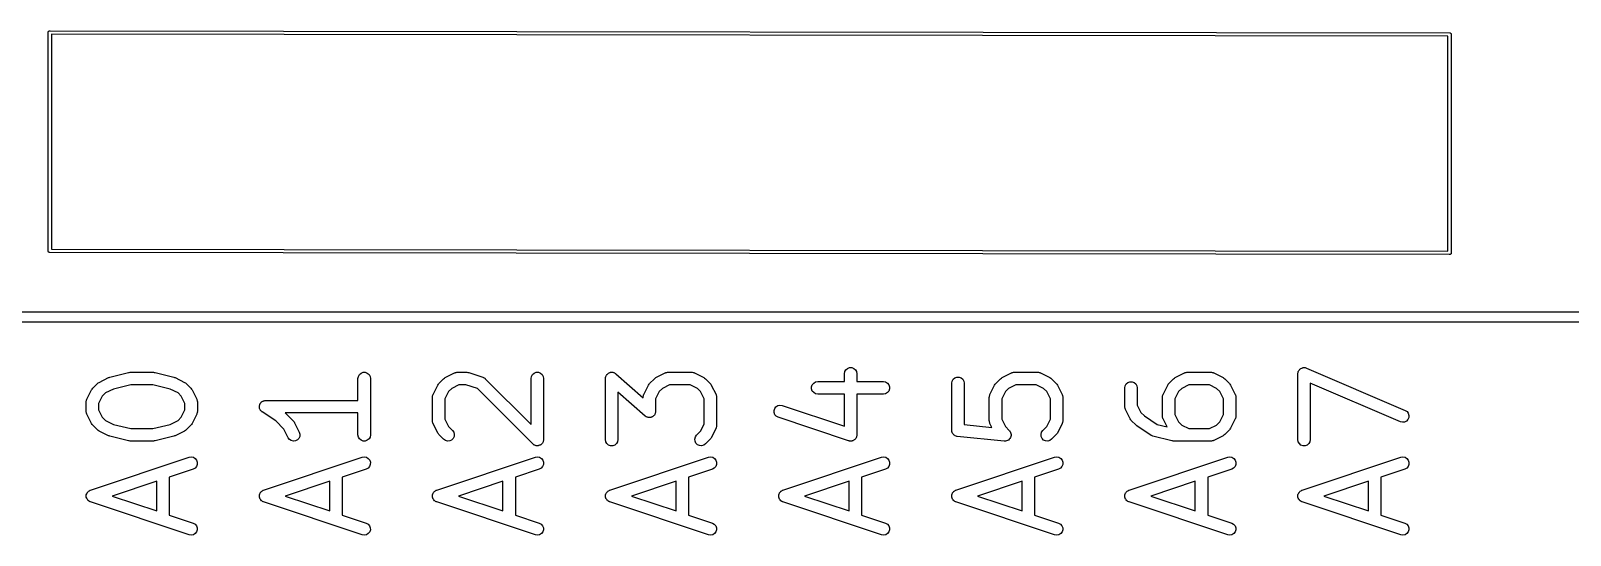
# Model space of a CAD drawing. Extents: x 98 to 199, y -139 to -72.
# Drawn here: x 146.87 to 169.46, y -134.86 to -127.47 of the extents above; entities that cross this region are included whole.
import ezdxf

# ---------------------------------------------------------------- set-up
doc = ezdxf.new("R2010")
doc.units = 0
doc.header["$MEASUREMENT"] = 0
doc.layers.add('BLACK', color=7, linetype='CONTINUOUS')

msp = doc.modelspace()

# ---------------------------------------------------------------- linework, layer by layer
at = {"layer": 'BLACK', "linetype": 'CONTINUOUS'}
for p, q in [((147.122, -127.484), (147.123, -127.482)), ((147.122, -127.486), (147.122, -127.484)), ((147.122, -127.489), (147.122, -127.486)), ((147.122, -127.491), (147.122, -127.489)), ((147.122, -127.489), (147.122, -127.489)), ((147.122, -127.495), (147.122, -127.491)), ((147.122, -130.692), (147.122, -127.495)), ((147.122, -127.495), (147.122, -127.495)), ((147.123, -127.482), (147.124, -127.48)), ((147.124, -127.48), (147.125, -127.478)), ((147.125, -127.478), (147.126, -127.476)), ((147.126, -127.476), (147.127, -127.474)), ((147.127, -127.474), (147.129, -127.473)), ((147.129, -127.473), (147.13, -127.471)), ((147.13, -127.471), (147.132, -127.47)), ((147.132, -127.47), (147.134, -127.469)), ((147.134, -127.469), (147.136, -127.468)), ((147.136, -127.468), (147.138, -127.467)), ((147.138, -127.467), (147.14, -127.467)), ((147.14, -127.467), (147.142, -127.466)), ((147.142, -127.466), (147.145, -127.466)), ((147.145, -127.466), (147.145, -127.466)), ((147.145, -127.466), (147.147, -127.466)), ((147.147, -127.466), (147.151, -127.466)), ((147.151, -127.466), (147.151, -127.466)), ((147.151, -127.466), (167.688, -127.496)), ((167.662, -127.546), (147.172, -127.516)), ((147.172, -127.516), (147.172, -130.666)), ((167.662, -130.696), (167.662, -127.546)), ((167.688, -127.496), (167.691, -127.496)), ((167.691, -127.496), (167.693, -127.497)), ((167.693, -127.497), (167.695, -127.497)), ((167.695, -127.497), (167.697, -127.498)), ((167.697, -127.498), (167.699, -127.499)), ((167.699, -127.499), (167.701, -127.5)), ((167.701, -127.5), (167.703, -127.501)), ((167.703, -127.501), (167.704, -127.503)), ((167.704, -127.503), (167.706, -127.504)), ((167.706, -127.504), (167.707, -127.506)), ((167.707, -127.506), (167.709, -127.508)), ((167.709, -127.508), (167.709, -127.51)), ((167.709, -127.51), (167.711, -127.512)), ((167.711, -127.512), (167.711, -127.514)), ((167.711, -127.514), (167.712, -127.516)), ((167.712, -127.516), (167.712, -127.52)), ((167.712, -127.52), (167.712, -130.716)), ((147.122, -130.695), (147.122, -130.692)), ((147.122, -130.697), (147.122, -130.695)), ((147.123, -130.699), (147.122, -130.697)), ((147.124, -130.701), (147.123, -130.699)), ((147.125, -130.703), (147.124, -130.701)), ((147.126, -130.705), (147.125, -130.703)), ((147.127, -130.707), (147.126, -130.705)), ((147.129, -130.709), (147.127, -130.707)), ((147.13, -130.71), (147.129, -130.709)), ((147.132, -130.711), (147.13, -130.71)), ((147.134, -130.713), (147.132, -130.711)), ((147.136, -130.714), (147.134, -130.713)), ((147.138, -130.715), (147.136, -130.714)), ((147.14, -130.715), (147.138, -130.715)), ((147.142, -130.716), (147.14, -130.715)), ((147.147, -130.716), (147.142, -130.716)), ((167.682, -130.746), (147.147, -130.716)), ((147.172, -130.666), (167.662, -130.696)), ((167.686, -130.746), (167.682, -130.746)), ((167.682, -130.746), (167.682, -130.746)), ((167.689, -130.746), (167.686, -130.746)), ((167.691, -130.746), (167.689, -130.746)), ((167.689, -130.746), (167.689, -130.746)), ((167.693, -130.745), (167.691, -130.746)), ((167.695, -130.745), (167.693, -130.745)), ((167.697, -130.744), (167.695, -130.745)), ((167.699, -130.743), (167.697, -130.744)), ((167.701, -130.741), (167.699, -130.743)), ((167.703, -130.74), (167.701, -130.741)), ((167.704, -130.739), (167.703, -130.74)), ((167.706, -130.737), (167.704, -130.739)), ((167.707, -130.735), (167.706, -130.737)), ((167.709, -130.734), (167.707, -130.735)), ((167.711, -130.729), (167.709, -130.731)), ((167.709, -130.731), (167.709, -130.734)), ((167.712, -130.725), (167.711, -130.727)), ((167.711, -130.727), (167.711, -130.729)), ((167.712, -130.716), (167.712, -130.716)), ((167.712, -130.716), (167.712, -130.72)), ((167.712, -130.72), (167.712, -130.723)), ((167.712, -130.723), (167.712, -130.723)), ((167.712, -130.723), (167.712, -130.725)), ((98.7333, -131.586), (195.783, -131.586)), ((195.793, -131.736), (98.7201, -131.736)), ((147.869, -132.62), (148.007, -132.551)), ((148.007, -132.551), (148.016, -132.548)), ((148.016, -132.548), (148.026, -132.544)), ((148.026, -132.544), (148.301, -132.475)), ((148.301, -132.475), (148.312, -132.474)), ((148.312, -132.474), (148.323, -132.472)), ((148.323, -132.472), (148.668, -132.472)), ((148.668, -132.472), (148.679, -132.474)), ((148.679, -132.474), (148.69, -132.475)), ((148.69, -132.475), (148.966, -132.544)), ((148.966, -132.544), (148.975, -132.548)), ((148.975, -132.548), (148.985, -132.551)), ((148.985, -132.551), (149.123, -132.62)), ((151.668, -132.563), (151.674, -132.532)), ((151.668, -132.886), (151.668, -132.563)), ((151.674, -132.532), (151.69, -132.505)), ((151.69, -132.505), (151.714, -132.484)), ((151.714, -132.484), (151.744, -132.473)), ((151.744, -132.473), (151.776, -132.473)), ((151.776, -132.473), (151.805, -132.484)), ((151.805, -132.484), (151.83, -132.505)), ((151.83, -132.505), (151.846, -132.532)), ((151.846, -132.532), (151.851, -132.563)), ((151.851, -132.563), (151.851, -133.391)), ((152.856, -132.637), (152.925, -132.568)), ((152.925, -132.568), (152.937, -132.559)), ((152.937, -132.559), (152.949, -132.551)), ((152.949, -132.551), (153.087, -132.482)), ((153.087, -132.482), (153.092, -132.48)), ((153.092, -132.48), (153.096, -132.478)), ((153.096, -132.478), (153.107, -132.476)), ((153.107, -132.476), (153.117, -132.473)), ((153.117, -132.473), (153.123, -132.473)), ((153.123, -132.473), (153.128, -132.472)), ((153.128, -132.472), (153.266, -132.472)), ((153.266, -132.472), (153.28, -132.475)), ((153.28, -132.475), (153.295, -132.477)), ((153.295, -132.477), (153.501, -132.546)), ((153.501, -132.546), (153.506, -132.548)), ((153.506, -132.548), (153.511, -132.55)), ((153.511, -132.55), (153.52, -132.556)), ((153.52, -132.556), (153.529, -132.561)), ((153.529, -132.561), (153.533, -132.565)), ((153.533, -132.565), (153.537, -132.568)), ((153.537, -132.568), (154.208, -133.239)), ((154.208, -132.563), (154.214, -132.532)), ((154.208, -133.239), (154.208, -132.563)), ((154.214, -132.532), (154.23, -132.505)), ((154.23, -132.505), (154.254, -132.484)), ((154.254, -132.484), (154.284, -132.473)), ((154.284, -132.473), (154.316, -132.473)), ((154.316, -132.473), (154.345, -132.484)), ((154.345, -132.484), (154.37, -132.505)), ((154.37, -132.505), (154.386, -132.532)), ((154.386, -132.532), (154.391, -132.563)), ((154.391, -132.563), (154.391, -133.46)), ((155.301, -132.563), (155.302, -132.555)), ((155.301, -133.46), (155.301, -132.563)), ((155.302, -132.546), (155.305, -132.539)), ((155.302, -132.555), (155.302, -132.546)), ((155.305, -132.539), (155.306, -132.532)), ((155.306, -132.532), (155.31, -132.524)), ((155.31, -132.524), (155.314, -132.516)), ((155.314, -132.516), (155.318, -132.511)), ((155.318, -132.511), (155.322, -132.505)), ((155.322, -132.505), (155.329, -132.499)), ((155.329, -132.499), (155.335, -132.492)), ((155.335, -132.492), (155.341, -132.489)), ((155.341, -132.489), (155.346, -132.484)), ((155.346, -132.484), (155.355, -132.481)), ((155.355, -132.481), (155.362, -132.477)), ((155.362, -132.477), (155.369, -132.476)), ((155.369, -132.476), (155.376, -132.473)), ((155.376, -132.473), (155.385, -132.473)), ((155.385, -132.473), (155.394, -132.472)), ((155.394, -132.472), (155.401, -132.473)), ((155.401, -132.473), (155.408, -132.473)), ((155.408, -132.473), (155.416, -132.476)), ((155.416, -132.476), (155.425, -132.478)), ((155.425, -132.478), (155.431, -132.482)), ((155.431, -132.482), (155.438, -132.484)), ((155.438, -132.484), (155.445, -132.49)), ((155.445, -132.49), (155.452, -132.495)), ((155.452, -132.495), (155.852, -132.845)), ((155.948, -132.637), (156.017, -132.568)), ((156.017, -132.568), (156.029, -132.559)), ((156.029, -132.559), (156.04, -132.551)), ((156.04, -132.551), (156.178, -132.482)), ((156.178, -132.482), (156.183, -132.48)), ((156.183, -132.48), (156.188, -132.478)), ((156.188, -132.478), (156.199, -132.476)), ((156.199, -132.476), (156.209, -132.473)), ((156.209, -132.473), (156.214, -132.473)), ((156.214, -132.473), (156.219, -132.472)), ((156.219, -132.472), (156.564, -132.472)), ((156.564, -132.472), (156.569, -132.473)), ((156.569, -132.473), (156.574, -132.473)), ((156.574, -132.473), (156.585, -132.476)), ((156.585, -132.476), (156.595, -132.478)), ((156.595, -132.478), (156.6, -132.48)), ((156.6, -132.48), (156.605, -132.482)), ((156.605, -132.482), (156.743, -132.551)), ((156.743, -132.551), (156.755, -132.559)), ((156.755, -132.559), (156.767, -132.568)), ((156.767, -132.568), (156.835, -132.637)), ((158.806, -132.494), (158.811, -132.463)), ((158.806, -132.61), (158.806, -132.494)), ((158.811, -132.463), (158.827, -132.436)), ((158.827, -132.436), (158.851, -132.415)), ((158.851, -132.415), (158.881, -132.404)), ((158.881, -132.404), (158.913, -132.404)), ((158.913, -132.404), (158.943, -132.415)), ((158.943, -132.415), (158.967, -132.436)), ((158.967, -132.436), (158.983, -132.463)), ((158.983, -132.463), (158.989, -132.494)), ((158.989, -132.494), (158.989, -132.61)), ((160.381, -132.632), (160.386, -132.601)), ((160.386, -132.601), (160.402, -132.574)), ((160.402, -132.574), (160.426, -132.553)), ((160.426, -132.553), (160.456, -132.542)), ((160.456, -132.542), (160.488, -132.542)), ((160.488, -132.542), (160.518, -132.553)), ((160.518, -132.553), (160.542, -132.574)), ((160.542, -132.574), (160.558, -132.601)), ((160.558, -132.601), (160.563, -132.632)), ((161.028, -132.637), (161.097, -132.568)), ((161.097, -132.568), (161.109, -132.559)), ((161.109, -132.559), (161.12, -132.551)), ((161.12, -132.551), (161.258, -132.482)), ((161.258, -132.482), (161.263, -132.48)), ((161.263, -132.48), (161.268, -132.478)), ((161.268, -132.478), (161.279, -132.476)), ((161.279, -132.476), (161.289, -132.473)), ((161.289, -132.473), (161.294, -132.473)), ((161.294, -132.473), (161.299, -132.472)), ((161.299, -132.472), (161.644, -132.472)), ((161.644, -132.472), (161.649, -132.473)), ((161.649, -132.473), (161.654, -132.473)), ((161.654, -132.473), (161.665, -132.476)), ((161.665, -132.476), (161.675, -132.478)), ((161.675, -132.478), (161.68, -132.48)), ((161.68, -132.48), (161.685, -132.482)), ((161.685, -132.482), (161.823, -132.551)), ((161.823, -132.551), (161.835, -132.559)), ((161.835, -132.559), (161.847, -132.568)), ((161.847, -132.568), (161.915, -132.637)), ((163.568, -132.637), (163.637, -132.568)), ((163.637, -132.568), (163.649, -132.559)), ((163.649, -132.559), (163.66, -132.551)), ((163.66, -132.551), (163.798, -132.482)), ((163.798, -132.482), (163.803, -132.48)), ((163.803, -132.48), (163.808, -132.478)), ((163.808, -132.478), (163.819, -132.476)), ((163.819, -132.476), (163.829, -132.473)), ((163.829, -132.473), (163.834, -132.473)), ((163.834, -132.473), (163.839, -132.472)), ((163.839, -132.472), (164.184, -132.472)), ((164.184, -132.472), (164.189, -132.473)), ((164.189, -132.473), (164.194, -132.473)), ((164.194, -132.473), (164.205, -132.476)), ((164.205, -132.476), (164.215, -132.478)), ((164.215, -132.478), (164.22, -132.48)), ((164.22, -132.48), (164.225, -132.482)), ((164.225, -132.482), (164.363, -132.551)), ((164.363, -132.551), (164.375, -132.559)), ((164.375, -132.559), (164.387, -132.568)), ((164.387, -132.568), (164.455, -132.637)), ((165.461, -132.494), (165.462, -132.484)), ((165.461, -133.46), (165.461, -132.494)), ((165.462, -132.484), (165.463, -132.474)), ((165.463, -132.474), (165.465, -132.469)), ((165.465, -132.469), (165.466, -132.463)), ((165.466, -132.463), (165.471, -132.454)), ((165.471, -132.454), (165.475, -132.444)), ((165.475, -132.444), (165.479, -132.44)), ((165.479, -132.44), (165.482, -132.436)), ((165.482, -132.436), (165.49, -132.429)), ((165.49, -132.429), (165.497, -132.421)), ((165.497, -132.421), (165.502, -132.419)), ((165.502, -132.419), (165.506, -132.415)), ((165.506, -132.415), (165.516, -132.412)), ((165.516, -132.412), (165.526, -132.407)), ((165.526, -132.407), (165.531, -132.406)), ((165.531, -132.406), (165.536, -132.404)), ((165.536, -132.404), (165.547, -132.404)), ((165.547, -132.404), (165.557, -132.403)), ((165.557, -132.403), (165.562, -132.404)), ((165.562, -132.404), (165.568, -132.404)), ((165.568, -132.404), (165.578, -132.408)), ((165.578, -132.408), (165.588, -132.41)), ((165.588, -132.41), (167.036, -133.031)), ((147.69, -132.867), (147.759, -132.729)), ((147.759, -132.729), (147.768, -132.718)), ((147.768, -132.718), (147.776, -132.706)), ((147.776, -132.706), (147.845, -132.637)), ((147.845, -132.637), (147.857, -132.628)), ((147.857, -132.628), (147.869, -132.62)), ((147.916, -132.824), (147.863, -132.93)), ((147.964, -132.776), (147.916, -132.824)), ((148.08, -132.719), (147.964, -132.776)), ((148.335, -132.655), (148.08, -132.719)), ((148.657, -132.655), (148.335, -132.655)), ((148.912, -132.719), (148.657, -132.655)), ((149.028, -132.776), (148.912, -132.719)), ((149.076, -132.824), (149.028, -132.776)), ((149.128, -132.93), (149.076, -132.824)), ((149.123, -132.62), (149.135, -132.628)), ((149.135, -132.628), (149.147, -132.637)), ((149.147, -132.637), (149.215, -132.706)), ((149.215, -132.706), (149.224, -132.718)), ((149.224, -132.718), (149.233, -132.729)), ((149.233, -132.729), (149.302, -132.867)), ((152.761, -132.829), (152.764, -132.818)), ((152.764, -132.818), (152.766, -132.808)), ((152.766, -132.808), (152.769, -132.803)), ((152.769, -132.803), (152.77, -132.798)), ((152.77, -132.798), (152.839, -132.66)), ((152.839, -132.66), (152.848, -132.649)), ((152.848, -132.649), (152.856, -132.637)), ((152.996, -132.755), (152.943, -132.861)), ((153.044, -132.708), (152.996, -132.755)), ((153.149, -132.655), (153.044, -132.708)), ((153.251, -132.655), (153.149, -132.655)), ((153.423, -132.712), (153.251, -132.655)), ((154.235, -133.524), (153.423, -132.712)), ((155.883, -133.115), (155.483, -132.765)), ((155.483, -132.765), (155.483, -133.46)), ((155.853, -132.829), (155.856, -132.818)), ((155.856, -132.818), (155.858, -132.808)), ((155.858, -132.808), (155.86, -132.803)), ((155.86, -132.803), (155.862, -132.798)), ((155.862, -132.798), (155.931, -132.66)), ((155.931, -132.66), (155.939, -132.649)), ((155.939, -132.649), (155.948, -132.637)), ((156.088, -132.755), (156.035, -132.861)), ((156.136, -132.708), (156.088, -132.755)), ((156.241, -132.655), (156.136, -132.708)), ((156.542, -132.655), (156.241, -132.655)), ((156.648, -132.708), (156.542, -132.655)), ((156.696, -132.755), (156.648, -132.708)), ((156.748, -132.861), (156.696, -132.755)), ((156.835, -132.637), (156.844, -132.649)), ((156.844, -132.649), (156.853, -132.66)), ((156.853, -132.66), (156.922, -132.798)), ((156.922, -132.798), (156.923, -132.803)), ((156.923, -132.803), (156.926, -132.808)), ((156.926, -132.808), (156.928, -132.818)), ((156.928, -132.818), (156.931, -132.829)), ((158.325, -132.685), (158.335, -132.656)), ((158.325, -132.717), (158.325, -132.685)), ((158.335, -132.747), (158.325, -132.717)), ((158.335, -132.656), (158.356, -132.631)), ((158.356, -132.771), (158.335, -132.747)), ((158.356, -132.631), (158.383, -132.615)), ((158.383, -132.787), (158.356, -132.771)), ((158.383, -132.615), (158.415, -132.61)), ((158.415, -132.793), (158.383, -132.787)), ((158.415, -132.61), (158.806, -132.61)), ((158.806, -132.793), (158.415, -132.793)), ((158.806, -133.264), (158.806, -132.793)), ((158.989, -132.61), (159.38, -132.61)), ((159.38, -132.793), (158.989, -132.793)), ((158.989, -132.793), (158.989, -133.391)), ((159.38, -132.61), (159.411, -132.615)), ((159.411, -132.787), (159.38, -132.793)), ((159.411, -132.615), (159.439, -132.631)), ((159.439, -132.771), (159.411, -132.787)), ((159.439, -132.631), (159.459, -132.656)), ((159.459, -132.747), (159.439, -132.771)), ((159.459, -132.656), (159.47, -132.685)), ((159.47, -132.717), (159.459, -132.747)), ((159.47, -132.685), (159.47, -132.717)), ((160.381, -133.322), (160.381, -132.632)), ((160.563, -132.632), (160.563, -133.239)), ((160.933, -132.829), (160.936, -132.818)), ((160.936, -132.818), (160.938, -132.808)), ((160.938, -132.808), (160.94, -132.803)), ((160.94, -132.803), (160.942, -132.798)), ((160.942, -132.798), (161.011, -132.66)), ((161.011, -132.66), (161.019, -132.649)), ((161.019, -132.649), (161.028, -132.637)), ((161.168, -132.755), (161.115, -132.861)), ((161.216, -132.708), (161.168, -132.755)), ((161.321, -132.655), (161.216, -132.708)), ((161.622, -132.655), (161.321, -132.655)), ((161.728, -132.708), (161.622, -132.655)), ((161.776, -132.755), (161.728, -132.708)), ((161.828, -132.861), (161.776, -132.755)), ((161.915, -132.637), (161.924, -132.649)), ((161.924, -132.649), (161.933, -132.66)), ((161.933, -132.66), (162.002, -132.798)), ((162.002, -132.798), (162.003, -132.803)), ((162.003, -132.803), (162.006, -132.808)), ((162.006, -132.808), (162.008, -132.818)), ((162.008, -132.818), (162.011, -132.829)), ((162.921, -132.701), (162.926, -132.67)), ((162.921, -132.977), (162.921, -132.701)), ((162.926, -132.67), (162.942, -132.643)), ((162.942, -132.643), (162.966, -132.622)), ((162.966, -132.622), (162.996, -132.611)), ((162.996, -132.611), (163.028, -132.611)), ((163.028, -132.611), (163.058, -132.622)), ((163.058, -132.622), (163.082, -132.643)), ((163.082, -132.643), (163.098, -132.67)), ((163.098, -132.67), (163.103, -132.701)), ((163.103, -132.701), (163.103, -132.956)), ((163.473, -132.829), (163.476, -132.818)), ((163.476, -132.818), (163.478, -132.808)), ((163.478, -132.808), (163.48, -132.803)), ((163.48, -132.803), (163.482, -132.798)), ((163.482, -132.798), (163.551, -132.66)), ((163.551, -132.66), (163.559, -132.649)), ((163.559, -132.649), (163.568, -132.637)), ((163.708, -132.755), (163.655, -132.861)), ((163.756, -132.708), (163.708, -132.755)), ((163.861, -132.655), (163.756, -132.708)), ((164.162, -132.655), (163.861, -132.655)), ((164.268, -132.708), (164.162, -132.655)), ((164.316, -132.755), (164.268, -132.708)), ((164.368, -132.861), (164.316, -132.755)), ((164.455, -132.637), (164.464, -132.649)), ((164.464, -132.649), (164.473, -132.66)), ((164.473, -132.66), (164.542, -132.798)), ((164.542, -132.798), (164.543, -132.803)), ((164.543, -132.803), (164.546, -132.808)), ((164.546, -132.808), (164.548, -132.818)), ((164.548, -132.818), (164.551, -132.829)), ((166.964, -133.199), (165.643, -132.633)), ((165.643, -132.633), (165.643, -133.46)), ((147.681, -132.898), (147.684, -132.887)), ((147.681, -132.903), (147.681, -132.898)), ((147.681, -132.908), (147.681, -132.903)), ((147.681, -133.046), (147.681, -132.908)), ((147.681, -133.051), (147.681, -133.046)), ((147.681, -133.056), (147.681, -133.051)), ((147.684, -132.887), (147.686, -132.877)), ((147.686, -132.877), (147.689, -132.872)), ((147.689, -132.872), (147.69, -132.867)), ((147.863, -132.93), (147.863, -133.024)), ((147.863, -133.024), (147.916, -133.13)), ((149.076, -133.13), (149.128, -133.024)), ((149.128, -133.024), (149.128, -132.93)), ((149.302, -132.867), (149.303, -132.872)), ((149.303, -132.872), (149.306, -132.877)), ((149.306, -132.877), (149.308, -132.887)), ((149.308, -132.887), (149.311, -132.898)), ((149.311, -132.898), (149.31, -132.903)), ((149.31, -132.903), (149.311, -132.908)), ((149.311, -133.046), (149.31, -133.051)), ((149.31, -133.051), (149.311, -133.056)), ((149.311, -132.908), (149.311, -133.046)), ((150.221, -132.971), (150.222, -132.966)), ((150.222, -132.982), (150.221, -132.971)), ((150.222, -132.961), (150.226, -132.951)), ((150.222, -132.966), (150.222, -132.961)), ((150.222, -132.993), (150.222, -132.982)), ((150.224, -132.998), (150.222, -132.993)), ((150.224, -133.003), (150.224, -132.998)), ((150.229, -133.013), (150.224, -133.003)), ((150.226, -132.951), (150.228, -132.94)), ((150.228, -132.94), (150.231, -132.936)), ((150.233, -133.023), (150.229, -133.013)), ((150.231, -132.936), (150.233, -132.931)), ((150.233, -132.931), (150.24, -132.923)), ((150.236, -133.027), (150.233, -133.023)), ((150.238, -133.031), (150.236, -133.027)), ((150.246, -133.039), (150.238, -133.031)), ((150.24, -132.923), (150.246, -132.914)), ((150.246, -132.914), (150.25, -132.911)), ((150.253, -133.047), (150.246, -133.039)), ((150.25, -132.911), (150.253, -132.907)), ((150.253, -132.907), (150.263, -132.902)), ((150.258, -133.05), (150.253, -133.047)), ((150.261, -133.053), (150.258, -133.05)), ((150.263, -132.902), (150.271, -132.895)), ((150.271, -132.895), (150.276, -132.894)), ((150.276, -132.894), (150.281, -132.891)), ((150.281, -132.891), (150.291, -132.889)), ((150.291, -132.889), (150.302, -132.886)), ((150.302, -132.886), (150.307, -132.887)), ((150.307, -132.887), (150.312, -132.886)), ((150.312, -132.886), (151.668, -132.886)), ((152.761, -132.834), (152.761, -132.829)), ((152.761, -132.839), (152.761, -132.834)), ((152.761, -133.184), (152.761, -132.839)), ((152.943, -132.861), (152.943, -133.162)), ((155.852, -132.839), (155.853, -132.834)), ((155.852, -132.845), (155.852, -132.839)), ((155.853, -132.834), (155.853, -132.829)), ((156.035, -133.046), (156.033, -133.055)), ((156.035, -132.861), (156.035, -133.046)), ((156.748, -133.231), (156.748, -132.861)), ((156.931, -132.829), (156.93, -132.834)), ((156.93, -132.834), (156.931, -132.839)), ((156.931, -132.839), (156.931, -133.253)), ((157.773, -133.033), (157.783, -133.003)), ((157.773, -133.064), (157.773, -133.033)), ((157.783, -133.003), (157.802, -132.978)), ((157.802, -132.978), (157.829, -132.961)), ((157.829, -132.961), (157.861, -132.955)), ((157.861, -132.955), (157.892, -132.959)), ((157.892, -132.959), (158.806, -133.264)), ((160.932, -132.839), (160.933, -132.834)), ((160.932, -133.184), (160.932, -132.839)), ((160.933, -132.834), (160.933, -132.829)), ((161.115, -132.861), (161.115, -133.162)), ((161.828, -133.162), (161.828, -132.861)), ((162.011, -132.829), (162.01, -132.834)), ((162.01, -132.834), (162.011, -132.839)), ((162.011, -132.839), (162.011, -133.184)), ((162.921, -132.982), (162.921, -132.977)), ((162.921, -132.988), (162.921, -132.982)), ((162.924, -132.998), (162.921, -132.988)), ((162.926, -133.008), (162.924, -132.998)), ((162.929, -133.013), (162.926, -133.008)), ((162.93, -133.018), (162.929, -133.013)), ((162.999, -133.156), (162.93, -133.018)), ((163.103, -132.956), (163.156, -133.061)), ((163.472, -132.839), (163.473, -132.834)), ((163.472, -133.115), (163.472, -132.839)), ((163.473, -132.834), (163.473, -132.829)), ((163.655, -132.861), (163.655, -133.093)), ((164.368, -133.093), (164.368, -132.861)), ((164.551, -132.829), (164.55, -132.834)), ((164.55, -132.834), (164.551, -132.839)), ((164.551, -132.839), (164.551, -133.115)), ((167.036, -133.031), (167.062, -133.048)), ((167.062, -133.048), (167.081, -133.074)), ((147.684, -133.067), (147.681, -133.056)), ((147.686, -133.077), (147.684, -133.067)), ((147.689, -133.082), (147.686, -133.077)), ((147.69, -133.087), (147.689, -133.082)), ((147.759, -133.225), (147.69, -133.087)), ((147.768, -133.237), (147.759, -133.225)), ((147.776, -133.249), (147.768, -133.237)), ((147.845, -133.318), (147.776, -133.249)), ((147.916, -133.13), (147.964, -133.178)), ((147.964, -133.178), (148.08, -133.236)), ((148.08, -133.236), (148.335, -133.299)), ((148.657, -133.299), (148.912, -133.236)), ((148.912, -133.236), (149.028, -133.178)), ((149.028, -133.178), (149.076, -133.13)), ((149.215, -133.249), (149.147, -133.318)), ((149.224, -133.237), (149.215, -133.249)), ((149.233, -133.225), (149.224, -133.237)), ((149.302, -133.087), (149.233, -133.225)), ((149.303, -133.082), (149.302, -133.087)), ((149.306, -133.077), (149.303, -133.082)), ((149.308, -133.067), (149.306, -133.077)), ((149.311, -133.056), (149.308, -133.067)), ((150.461, -133.186), (150.261, -133.053)), ((150.582, -133.307), (150.461, -133.186)), ((151.668, -133.069), (150.602, -133.069)), ((150.602, -133.069), (150.721, -133.188)), ((150.721, -133.188), (150.73, -133.2)), ((150.73, -133.2), (150.738, -133.212)), ((150.738, -133.212), (150.807, -133.35)), ((151.668, -133.391), (151.668, -133.069)), ((152.761, -133.189), (152.761, -133.184)), ((152.761, -133.194), (152.761, -133.189)), ((152.764, -133.205), (152.761, -133.194)), ((152.766, -133.215), (152.764, -133.205)), ((152.769, -133.22), (152.766, -133.215)), ((152.77, -133.225), (152.769, -133.22)), ((152.839, -133.363), (152.77, -133.225)), ((152.943, -133.162), (152.996, -133.268)), ((152.996, -133.268), (153.054, -133.326)), ((155.891, -133.119), (155.883, -133.115)), ((155.898, -133.125), (155.891, -133.119)), ((155.904, -133.128), (155.898, -133.125)), ((155.91, -133.131), (155.904, -133.128)), ((155.919, -133.133), (155.91, -133.131)), ((155.928, -133.136), (155.919, -133.133)), ((155.935, -133.136), (155.928, -133.136)), ((155.942, -133.137), (155.935, -133.136)), ((155.95, -133.136), (155.942, -133.137)), ((155.959, -133.136), (155.95, -133.136)), ((155.966, -133.134), (155.959, -133.136)), ((155.973, -133.133), (155.966, -133.134)), ((155.981, -133.128), (155.973, -133.133)), ((155.989, -133.125), (155.981, -133.128)), ((155.995, -133.121), (155.989, -133.125)), ((156.001, -133.117), (155.995, -133.121)), ((156.007, -133.111), (156.001, -133.117)), ((156.014, -133.105), (156.007, -133.111)), ((156.017, -133.099), (156.014, -133.105)), ((156.022, -133.093), (156.017, -133.099)), ((156.025, -133.085), (156.022, -133.093)), ((156.029, -133.077), (156.025, -133.085)), ((156.031, -133.07), (156.029, -133.077)), ((156.033, -133.064), (156.031, -133.07)), ((156.033, -133.055), (156.033, -133.064)), ((156.696, -133.337), (156.748, -133.231)), ((156.928, -133.274), (156.926, -133.284)), ((156.931, -133.263), (156.928, -133.274)), ((156.931, -133.253), (156.93, -133.258)), ((156.93, -133.258), (156.931, -133.263)), ((157.785, -133.094), (157.773, -133.064)), ((157.806, -133.118), (157.785, -133.094)), ((157.834, -133.133), (157.806, -133.118)), ((158.868, -133.478), (157.834, -133.133)), ((160.563, -133.239), (160.969, -133.28)), ((160.933, -133.189), (160.932, -133.184)), ((160.933, -133.194), (160.933, -133.189)), ((160.936, -133.205), (160.933, -133.194)), ((160.938, -133.215), (160.936, -133.205)), ((160.94, -133.22), (160.938, -133.215)), ((160.942, -133.225), (160.94, -133.22)), ((160.969, -133.28), (160.942, -133.225)), ((161.115, -133.162), (161.168, -133.268)), ((161.168, -133.268), (161.226, -133.326)), ((161.717, -133.326), (161.776, -133.268)), ((161.776, -133.268), (161.828, -133.162)), ((162.002, -133.225), (161.933, -133.363)), ((162.003, -133.22), (162.002, -133.225)), ((162.006, -133.215), (162.003, -133.22)), ((162.008, -133.205), (162.006, -133.215)), ((162.011, -133.194), (162.008, -133.205)), ((162.011, -133.184), (162.01, -133.189)), ((162.01, -133.189), (162.011, -133.194)), ((163.008, -133.168), (162.999, -133.156)), ((163.016, -133.18), (163.008, -133.168)), ((163.085, -133.249), (163.016, -133.18)), ((163.093, -133.254), (163.085, -133.249)), ((163.099, -133.26), (163.093, -133.254)), ((163.306, -133.398), (163.099, -133.26)), ((163.156, -133.061), (163.208, -133.113)), ((163.208, -133.113), (163.394, -133.237)), ((163.394, -133.237), (163.541, -133.274)), ((163.473, -133.12), (163.472, -133.115)), ((163.473, -133.125), (163.473, -133.12)), ((163.476, -133.136), (163.473, -133.125)), ((163.478, -133.146), (163.476, -133.136)), ((163.48, -133.151), (163.478, -133.146)), ((163.482, -133.156), (163.48, -133.151)), ((163.541, -133.274), (163.482, -133.156)), ((163.655, -133.093), (163.708, -133.199)), ((163.708, -133.199), (163.756, -133.247)), ((163.756, -133.247), (163.861, -133.299)), ((164.162, -133.299), (164.268, -133.247)), ((164.268, -133.247), (164.316, -133.199)), ((164.316, -133.199), (164.368, -133.093)), ((164.542, -133.156), (164.473, -133.294)), ((164.543, -133.151), (164.542, -133.156)), ((164.546, -133.146), (164.543, -133.151)), ((164.548, -133.136), (164.546, -133.146)), ((164.551, -133.125), (164.548, -133.136)), ((164.551, -133.115), (164.55, -133.12)), ((164.55, -133.12), (164.551, -133.125)), ((166.995, -133.206), (166.964, -133.199)), ((167.026, -133.203), (166.995, -133.206)), ((167.055, -133.188), (167.026, -133.203)), ((167.076, -133.165), (167.055, -133.188)), ((167.089, -133.136), (167.076, -133.165)), ((167.081, -133.074), (167.091, -133.104)), ((167.091, -133.104), (167.089, -133.136)), ((147.857, -133.326), (147.845, -133.318)), ((147.869, -133.335), (147.857, -133.326)), ((148.007, -133.404), (147.869, -133.335)), ((148.016, -133.406), (148.007, -133.404)), ((148.026, -133.411), (148.016, -133.406)), ((148.301, -133.479), (148.026, -133.411)), ((148.312, -133.48), (148.301, -133.479)), ((148.323, -133.482), (148.312, -133.48)), ((148.668, -133.482), (148.323, -133.482)), ((148.335, -133.299), (148.657, -133.299)), ((148.679, -133.48), (148.668, -133.482)), ((148.69, -133.479), (148.679, -133.48)), ((148.966, -133.411), (148.69, -133.479)), ((148.975, -133.406), (148.966, -133.411)), ((148.985, -133.404), (148.975, -133.406)), ((149.123, -133.335), (148.985, -133.404)), ((149.135, -133.326), (149.123, -133.335)), ((149.147, -133.318), (149.135, -133.326)), ((150.644, -133.432), (150.582, -133.307)), ((150.663, -133.457), (150.644, -133.432)), ((150.689, -133.475), (150.663, -133.457)), ((150.72, -133.482), (150.689, -133.475)), ((150.752, -133.478), (150.72, -133.482)), ((150.78, -133.464), (150.752, -133.478)), ((150.802, -133.441), (150.78, -133.464)), ((150.815, -133.412), (150.802, -133.441)), ((150.807, -133.35), (150.816, -133.38)), ((150.816, -133.38), (150.815, -133.412)), ((151.674, -133.422), (151.668, -133.391)), ((151.69, -133.45), (151.674, -133.422)), ((151.714, -133.47), (151.69, -133.45)), ((151.744, -133.481), (151.714, -133.47)), ((151.776, -133.481), (151.744, -133.481)), ((151.805, -133.47), (151.776, -133.481)), ((151.83, -133.45), (151.805, -133.47)), ((151.846, -133.422), (151.83, -133.45)), ((151.851, -133.391), (151.846, -133.422)), ((152.848, -133.374), (152.839, -133.363)), ((152.856, -133.386), (152.848, -133.374)), ((152.925, -133.455), (152.856, -133.386)), ((152.951, -133.474), (152.925, -133.455)), ((152.982, -133.482), (152.951, -133.474)), ((153.014, -133.479), (152.982, -133.482)), ((153.042, -133.466), (153.014, -133.479)), ((153.065, -133.443), (153.042, -133.466)), ((153.054, -133.326), (153.073, -133.352)), ((153.078, -133.414), (153.065, -133.443)), ((153.073, -133.352), (153.081, -133.383)), ((153.081, -133.383), (153.078, -133.414)), ((154.38, -133.501), (154.375, -133.512)), ((154.386, -133.491), (154.38, -133.501)), ((154.388, -133.483), (154.386, -133.487)), ((154.386, -133.487), (154.386, -133.491)), ((154.389, -133.471), (154.388, -133.483)), ((154.391, -133.46), (154.389, -133.471)), ((155.306, -133.491), (155.301, -133.46)), ((155.322, -133.518), (155.306, -133.491)), ((155.478, -133.491), (155.462, -133.518)), ((155.483, -133.46), (155.478, -133.491)), ((156.611, -133.452), (156.619, -133.421)), ((156.614, -133.483), (156.611, -133.452)), ((156.627, -133.512), (156.614, -133.483)), ((156.619, -133.421), (156.637, -133.395)), ((156.637, -133.395), (156.696, -133.337)), ((156.835, -133.455), (156.767, -133.524)), ((156.844, -133.443), (156.835, -133.455)), ((156.853, -133.432), (156.844, -133.443)), ((156.922, -133.294), (156.853, -133.432)), ((156.923, -133.289), (156.922, -133.294)), ((156.926, -133.284), (156.923, -133.289)), ((158.875, -133.478), (158.868, -133.478)), ((158.881, -133.481), (158.875, -133.478)), ((158.891, -133.481), (158.881, -133.481)), ((158.9, -133.482), (158.891, -133.481)), ((158.906, -133.481), (158.9, -133.482)), ((158.913, -133.481), (158.906, -133.481)), ((158.922, -133.478), (158.913, -133.481)), ((158.931, -133.476), (158.922, -133.478)), ((158.937, -133.472), (158.931, -133.476)), ((158.943, -133.47), (158.937, -133.472)), ((158.95, -133.464), (158.943, -133.47)), ((158.958, -133.459), (158.95, -133.464)), ((158.962, -133.454), (158.958, -133.459)), ((158.967, -133.45), (158.962, -133.454)), ((158.972, -133.442), (158.967, -133.45)), ((158.978, -133.434), (158.972, -133.442)), ((158.98, -133.428), (158.978, -133.434)), ((158.983, -133.422), (158.98, -133.428)), ((158.985, -133.413), (158.983, -133.422)), ((158.988, -133.404), (158.985, -133.413)), ((158.989, -133.391), (158.987, -133.397)), ((158.987, -133.397), (158.988, -133.404)), ((160.381, -133.325), (160.381, -133.322)), ((160.381, -133.329), (160.381, -133.325)), ((160.384, -133.341), (160.381, -133.329)), ((160.386, -133.353), (160.384, -133.341)), ((160.388, -133.356), (160.386, -133.353)), ((160.389, -133.359), (160.388, -133.356)), ((160.396, -133.37), (160.389, -133.359)), ((160.402, -133.381), (160.396, -133.37)), ((160.405, -133.383), (160.402, -133.381)), ((160.407, -133.386), (160.405, -133.383)), ((160.417, -133.393), (160.407, -133.386)), ((160.426, -133.401), (160.417, -133.393)), ((160.429, -133.402), (160.426, -133.401)), ((160.432, -133.404), (160.429, -133.402)), ((160.444, -133.408), (160.432, -133.404)), ((160.456, -133.412), (160.444, -133.408)), ((160.46, -133.412), (160.456, -133.412)), ((160.463, -133.413), (160.46, -133.412)), ((161.152, -133.482), (160.463, -133.413)), ((161.153, -133.482), (161.152, -133.482)), ((161.169, -133.481), (161.153, -133.482)), ((161.153, -133.482), (161.153, -133.482)), ((161.184, -133.479), (161.169, -133.481)), ((161.185, -133.479), (161.184, -133.479)), ((161.184, -133.479), (161.184, -133.479)), ((161.199, -133.473), (161.185, -133.479)), ((161.213, -133.466), (161.199, -133.473)), ((161.214, -133.466), (161.213, -133.466)), ((161.213, -133.466), (161.213, -133.466)), ((161.225, -133.455), (161.214, -133.466)), ((161.236, -133.444), (161.225, -133.455)), ((161.226, -133.326), (161.226, -133.327)), ((161.226, -133.327), (161.227, -133.327)), ((161.227, -133.327), (161.235, -133.34)), ((161.235, -133.34), (161.244, -133.352)), ((161.243, -133.429), (161.236, -133.443)), ((161.236, -133.443), (161.236, -133.444)), ((161.236, -133.444), (161.236, -133.444)), ((161.249, -133.416), (161.243, -133.429)), ((161.244, -133.352), (161.244, -133.353)), ((161.244, -133.353), (161.245, -133.353)), ((161.245, -133.353), (161.249, -133.368)), ((161.249, -133.368), (161.252, -133.383)), ((161.25, -133.414), (161.249, -133.415)), ((161.249, -133.415), (161.249, -133.416)), ((161.251, -133.399), (161.25, -133.414)), ((161.253, -133.384), (161.251, -133.399)), ((161.252, -133.383), (161.252, -133.383)), ((161.252, -133.383), (161.253, -133.384)), ((161.691, -133.383), (161.699, -133.352)), ((161.694, -133.414), (161.691, -133.383)), ((161.707, -133.443), (161.694, -133.414)), ((161.699, -133.352), (161.717, -133.326)), ((161.729, -133.466), (161.707, -133.443)), ((161.758, -133.479), (161.729, -133.466)), ((161.79, -133.482), (161.758, -133.479)), ((161.821, -133.474), (161.79, -133.482)), ((161.847, -133.455), (161.821, -133.474)), ((161.915, -133.386), (161.847, -133.455)), ((161.924, -133.374), (161.915, -133.386)), ((161.933, -133.363), (161.924, -133.374)), ((163.32, -133.404), (163.306, -133.398)), ((163.334, -133.411), (163.32, -133.404)), ((163.61, -133.479), (163.334, -133.411)), ((163.621, -133.48), (163.61, -133.479)), ((163.632, -133.482), (163.621, -133.48)), ((164.184, -133.482), (163.632, -133.482)), ((163.861, -133.299), (164.162, -133.299)), ((164.189, -133.481), (164.184, -133.482)), ((164.194, -133.482), (164.189, -133.481)), ((164.205, -133.479), (164.194, -133.482)), ((164.215, -133.477), (164.205, -133.479)), ((164.22, -133.474), (164.215, -133.477)), ((164.225, -133.473), (164.22, -133.474)), ((164.363, -133.404), (164.225, -133.473)), ((164.375, -133.395), (164.363, -133.404)), ((164.387, -133.386), (164.375, -133.395)), ((164.455, -133.318), (164.387, -133.386)), ((164.464, -133.306), (164.455, -133.318)), ((164.473, -133.294), (164.464, -133.306)), ((165.466, -133.491), (165.461, -133.46)), ((165.482, -133.518), (165.466, -133.491)), ((165.638, -133.491), (165.622, -133.518)), ((165.643, -133.46), (165.638, -133.491)), ((147.743, -134.2), (149.191, -133.718)), ((149.191, -133.718), (149.222, -133.713)), ((149.222, -133.713), (149.253, -133.719)), ((149.253, -133.719), (149.28, -133.736)), ((150.283, -134.2), (151.731, -133.718)), ((151.731, -133.718), (151.762, -133.713)), ((151.762, -133.713), (151.793, -133.719)), ((151.793, -133.719), (151.82, -133.736)), ((152.823, -134.2), (154.271, -133.718)), ((154.245, -133.531), (154.235, -133.524)), ((154.254, -133.539), (154.245, -133.531)), ((154.258, -133.54), (154.254, -133.539)), ((154.261, -133.543), (154.258, -133.54)), ((154.273, -133.546), (154.261, -133.543)), ((154.271, -133.718), (154.302, -133.713)), ((154.284, -133.55), (154.273, -133.546)), ((154.288, -133.55), (154.284, -133.55)), ((154.292, -133.551), (154.288, -133.55)), ((154.304, -133.55), (154.292, -133.551)), ((154.302, -133.713), (154.333, -133.719)), ((154.316, -133.55), (154.304, -133.55)), ((154.319, -133.548), (154.316, -133.55)), ((154.323, -133.548), (154.319, -133.548)), ((154.334, -133.543), (154.323, -133.548)), ((154.333, -133.719), (154.36, -133.736)), ((154.345, -133.539), (154.334, -133.543)), ((154.349, -133.536), (154.345, -133.539)), ((154.352, -133.535), (154.349, -133.536)), ((154.361, -133.526), (154.352, -133.535)), ((154.37, -133.518), (154.361, -133.526)), ((154.372, -133.515), (154.37, -133.518)), ((154.375, -133.512), (154.372, -133.515)), ((155.346, -133.539), (155.322, -133.518)), ((155.376, -133.55), (155.346, -133.539)), ((155.363, -134.2), (156.811, -133.718)), ((155.408, -133.55), (155.376, -133.55)), ((155.438, -133.539), (155.408, -133.55)), ((155.462, -133.518), (155.438, -133.539)), ((156.649, -133.535), (156.627, -133.512)), ((156.678, -133.548), (156.649, -133.535)), ((156.71, -133.551), (156.678, -133.548)), ((156.741, -133.543), (156.71, -133.551)), ((156.767, -133.524), (156.741, -133.543)), ((156.811, -133.718), (156.842, -133.713)), ((156.842, -133.713), (156.873, -133.719)), ((156.873, -133.719), (156.9, -133.736)), ((157.903, -134.2), (159.351, -133.718)), ((159.351, -133.718), (159.382, -133.713)), ((159.382, -133.713), (159.413, -133.719)), ((159.413, -133.719), (159.44, -133.736)), ((160.443, -134.2), (161.891, -133.718)), ((161.891, -133.718), (161.922, -133.713)), ((161.922, -133.713), (161.953, -133.719)), ((161.953, -133.719), (161.98, -133.736)), ((162.983, -134.2), (164.431, -133.718)), ((164.431, -133.718), (164.462, -133.713)), ((164.462, -133.713), (164.493, -133.719)), ((164.493, -133.719), (164.52, -133.736)), ((165.506, -133.539), (165.482, -133.518)), ((165.536, -133.55), (165.506, -133.539)), ((165.523, -134.2), (166.971, -133.718)), ((165.568, -133.55), (165.536, -133.55)), ((165.598, -133.539), (165.568, -133.55)), ((165.622, -133.518), (165.598, -133.539)), ((166.971, -133.718), (167.002, -133.713)), ((167.002, -133.713), (167.033, -133.719)), ((167.033, -133.719), (167.06, -133.736)), ((149.249, -133.891), (148.898, -134.008)), ((149.277, -133.876), (149.249, -133.891)), ((149.298, -133.852), (149.277, -133.876)), ((149.28, -133.736), (149.3, -133.761)), ((149.309, -133.823), (149.298, -133.852)), ((149.3, -133.761), (149.31, -133.791)), ((149.31, -133.791), (149.309, -133.823)), ((151.789, -133.891), (151.438, -134.008)), ((151.817, -133.876), (151.789, -133.891)), ((151.838, -133.852), (151.817, -133.876)), ((151.82, -133.736), (151.84, -133.761)), ((151.849, -133.823), (151.838, -133.852)), ((151.84, -133.761), (151.85, -133.791)), ((151.85, -133.791), (151.849, -133.823)), ((154.329, -133.891), (153.978, -134.008)), ((154.357, -133.876), (154.329, -133.891)), ((154.378, -133.852), (154.357, -133.876)), ((154.36, -133.736), (154.38, -133.761)), ((154.389, -133.823), (154.378, -133.852)), ((154.38, -133.761), (154.39, -133.791)), ((154.39, -133.791), (154.389, -133.823)), ((156.869, -133.891), (156.518, -134.008)), ((156.897, -133.876), (156.869, -133.891)), ((156.918, -133.852), (156.897, -133.876)), ((156.9, -133.736), (156.92, -133.761)), ((156.929, -133.823), (156.918, -133.852)), ((156.92, -133.761), (156.93, -133.791)), ((156.93, -133.791), (156.929, -133.823)), ((159.409, -133.891), (159.058, -134.008)), ((159.437, -133.876), (159.409, -133.891)), ((159.458, -133.852), (159.437, -133.876)), ((159.44, -133.736), (159.46, -133.761)), ((159.469, -133.823), (159.458, -133.852)), ((159.46, -133.761), (159.47, -133.791)), ((159.47, -133.791), (159.469, -133.823)), ((161.949, -133.891), (161.598, -134.008)), ((161.977, -133.876), (161.949, -133.891)), ((161.998, -133.852), (161.977, -133.876)), ((161.98, -133.736), (162, -133.761)), ((162.009, -133.823), (161.998, -133.852)), ((162, -133.761), (162.01, -133.791)), ((162.01, -133.791), (162.009, -133.823)), ((164.489, -133.891), (164.138, -134.008)), ((164.517, -133.876), (164.489, -133.891)), ((164.538, -133.852), (164.517, -133.876)), ((164.52, -133.736), (164.54, -133.761)), ((164.549, -133.823), (164.538, -133.852)), ((164.54, -133.761), (164.55, -133.791)), ((164.55, -133.791), (164.549, -133.823)), ((167.029, -133.891), (166.678, -134.008)), ((167.057, -133.876), (167.029, -133.891)), ((167.078, -133.852), (167.057, -133.876)), ((167.06, -133.736), (167.08, -133.761)), ((167.089, -133.823), (167.078, -133.852)), ((167.08, -133.761), (167.09, -133.791)), ((167.09, -133.791), (167.089, -133.823)), ((148.715, -134.069), (148.061, -134.287)), ((148.715, -134.505), (148.715, -134.069)), ((148.898, -134.008), (148.898, -134.566)), ((151.255, -134.069), (150.601, -134.287)), ((151.255, -134.505), (151.255, -134.069)), ((151.438, -134.008), (151.438, -134.566)), ((153.795, -134.069), (153.141, -134.287)), ((153.795, -134.505), (153.795, -134.069)), ((153.978, -134.008), (153.978, -134.566)), ((156.335, -134.069), (155.681, -134.287)), ((156.335, -134.505), (156.335, -134.069)), ((156.518, -134.008), (156.518, -134.566)), ((158.875, -134.069), (158.221, -134.287)), ((158.875, -134.505), (158.875, -134.069)), ((159.058, -134.008), (159.058, -134.566)), ((161.415, -134.069), (160.761, -134.287)), ((161.415, -134.505), (161.415, -134.069)), ((161.598, -134.008), (161.598, -134.566)), ((163.955, -134.069), (163.301, -134.287)), ((163.955, -134.505), (163.955, -134.069)), ((164.138, -134.008), (164.138, -134.566)), ((166.495, -134.069), (165.841, -134.287)), ((166.495, -134.505), (166.495, -134.069)), ((166.678, -134.008), (166.678, -134.566)), ((147.682, -134.269), (147.687, -134.256)), ((147.682, -134.271), (147.682, -134.269)), ((147.682, -134.274), (147.682, -134.271)), ((147.682, -134.287), (147.682, -134.274)), ((147.682, -134.3), (147.682, -134.287)), ((147.682, -134.303), (147.682, -134.3)), ((147.682, -134.305), (147.682, -134.303)), ((147.687, -134.318), (147.682, -134.305)), ((147.687, -134.256), (147.692, -134.243)), ((147.692, -134.331), (147.687, -134.318)), ((147.692, -134.243), (147.693, -134.241)), ((147.693, -134.333), (147.692, -134.331)), ((147.693, -134.241), (147.694, -134.239)), ((147.694, -134.335), (147.693, -134.333)), ((147.694, -134.239), (147.703, -134.229)), ((147.703, -134.345), (147.694, -134.335)), ((147.703, -134.229), (147.711, -134.219)), ((147.711, -134.355), (147.703, -134.345)), ((147.711, -134.219), (147.713, -134.217)), ((147.713, -134.357), (147.711, -134.355)), ((147.713, -134.217), (147.715, -134.215)), ((147.715, -134.359), (147.713, -134.357)), ((147.715, -134.215), (147.727, -134.209)), ((147.727, -134.365), (147.715, -134.359)), ((147.727, -134.209), (147.738, -134.202)), ((147.738, -134.372), (147.727, -134.365)), ((147.738, -134.202), (147.741, -134.201)), ((147.741, -134.373), (147.738, -134.372)), ((147.741, -134.201), (147.743, -134.2)), ((147.743, -134.374), (147.741, -134.373)), ((149.191, -134.856), (147.743, -134.374)), ((148.061, -134.287), (148.715, -134.505)), ((150.222, -134.269), (150.227, -134.256)), ((150.222, -134.271), (150.222, -134.269)), ((150.222, -134.274), (150.222, -134.271)), ((150.222, -134.287), (150.222, -134.274)), ((150.222, -134.3), (150.222, -134.287)), ((150.222, -134.303), (150.222, -134.3)), ((150.222, -134.305), (150.222, -134.303)), ((150.227, -134.318), (150.222, -134.305)), ((150.227, -134.256), (150.232, -134.243)), ((150.232, -134.331), (150.227, -134.318)), ((150.232, -134.243), (150.233, -134.241)), ((150.233, -134.333), (150.232, -134.331)), ((150.233, -134.241), (150.234, -134.239)), ((150.234, -134.335), (150.233, -134.333)), ((150.234, -134.239), (150.243, -134.229)), ((150.243, -134.345), (150.234, -134.335)), ((150.243, -134.229), (150.251, -134.219)), ((150.251, -134.355), (150.243, -134.345)), ((150.251, -134.219), (150.253, -134.217)), ((150.253, -134.357), (150.251, -134.355)), ((150.253, -134.217), (150.255, -134.215)), ((150.255, -134.359), (150.253, -134.357)), ((150.255, -134.215), (150.267, -134.209)), ((150.267, -134.365), (150.255, -134.359)), ((150.267, -134.209), (150.278, -134.202)), ((150.278, -134.372), (150.267, -134.365)), ((150.278, -134.202), (150.281, -134.201)), ((150.281, -134.373), (150.278, -134.372)), ((150.281, -134.201), (150.283, -134.2)), ((150.283, -134.374), (150.281, -134.373)), ((151.731, -134.856), (150.283, -134.374)), ((150.601, -134.287), (151.255, -134.505)), ((152.762, -134.269), (152.767, -134.256)), ((152.762, -134.271), (152.762, -134.269)), ((152.762, -134.274), (152.762, -134.271)), ((152.762, -134.287), (152.762, -134.274)), ((152.762, -134.3), (152.762, -134.287)), ((152.762, -134.303), (152.762, -134.3)), ((152.762, -134.305), (152.762, -134.303)), ((152.767, -134.318), (152.762, -134.305)), ((152.767, -134.256), (152.772, -134.243)), ((152.772, -134.331), (152.767, -134.318)), ((152.772, -134.243), (152.773, -134.241)), ((152.773, -134.333), (152.772, -134.331)), ((152.773, -134.241), (152.774, -134.239)), ((152.774, -134.335), (152.773, -134.333)), ((152.774, -134.239), (152.783, -134.229)), ((152.783, -134.345), (152.774, -134.335)), ((152.783, -134.229), (152.791, -134.219)), ((152.791, -134.355), (152.783, -134.345)), ((152.791, -134.219), (152.793, -134.217)), ((152.793, -134.357), (152.791, -134.355)), ((152.793, -134.217), (152.795, -134.215)), ((152.795, -134.359), (152.793, -134.357)), ((152.795, -134.215), (152.807, -134.209)), ((152.807, -134.365), (152.795, -134.359)), ((152.807, -134.209), (152.818, -134.202)), ((152.818, -134.372), (152.807, -134.365)), ((152.818, -134.202), (152.821, -134.201)), ((152.821, -134.373), (152.818, -134.372)), ((152.821, -134.201), (152.823, -134.2)), ((152.823, -134.374), (152.821, -134.373)), ((154.271, -134.856), (152.823, -134.374)), ((153.141, -134.287), (153.795, -134.505)), ((155.302, -134.269), (155.307, -134.256)), ((155.302, -134.271), (155.302, -134.269)), ((155.302, -134.274), (155.302, -134.271)), ((155.302, -134.287), (155.302, -134.274)), ((155.302, -134.3), (155.302, -134.287)), ((155.302, -134.303), (155.302, -134.3)), ((155.302, -134.305), (155.302, -134.303)), ((155.307, -134.318), (155.302, -134.305)), ((155.307, -134.256), (155.312, -134.243)), ((155.312, -134.331), (155.307, -134.318)), ((155.312, -134.243), (155.313, -134.241)), ((155.313, -134.333), (155.312, -134.331)), ((155.313, -134.241), (155.314, -134.239)), ((155.314, -134.335), (155.313, -134.333)), ((155.314, -134.239), (155.323, -134.229)), ((155.323, -134.345), (155.314, -134.335)), ((155.323, -134.229), (155.331, -134.219)), ((155.331, -134.355), (155.323, -134.345)), ((155.331, -134.219), (155.333, -134.217)), ((155.333, -134.357), (155.331, -134.355)), ((155.333, -134.217), (155.335, -134.215)), ((155.335, -134.359), (155.333, -134.357)), ((155.335, -134.215), (155.347, -134.209)), ((155.347, -134.365), (155.335, -134.359)), ((155.347, -134.209), (155.358, -134.202)), ((155.358, -134.372), (155.347, -134.365)), ((155.358, -134.202), (155.361, -134.201)), ((155.361, -134.373), (155.358, -134.372)), ((155.361, -134.201), (155.363, -134.2)), ((155.363, -134.374), (155.361, -134.373)), ((156.811, -134.856), (155.363, -134.374)), ((155.681, -134.287), (156.335, -134.505)), ((157.842, -134.269), (157.847, -134.256)), ((157.842, -134.271), (157.842, -134.269)), ((157.842, -134.274), (157.842, -134.271)), ((157.842, -134.287), (157.842, -134.274)), ((157.842, -134.3), (157.842, -134.287)), ((157.842, -134.303), (157.842, -134.3)), ((157.842, -134.305), (157.842, -134.303)), ((157.847, -134.318), (157.842, -134.305)), ((157.847, -134.256), (157.852, -134.243)), ((157.852, -134.331), (157.847, -134.318)), ((157.852, -134.243), (157.853, -134.241)), ((157.853, -134.333), (157.852, -134.331)), ((157.853, -134.241), (157.854, -134.239)), ((157.854, -134.335), (157.853, -134.333)), ((157.854, -134.239), (157.863, -134.229)), ((157.863, -134.345), (157.854, -134.335)), ((157.863, -134.229), (157.871, -134.219)), ((157.871, -134.355), (157.863, -134.345)), ((157.871, -134.219), (157.873, -134.217)), ((157.873, -134.357), (157.871, -134.355)), ((157.873, -134.217), (157.875, -134.215)), ((157.875, -134.359), (157.873, -134.357)), ((157.875, -134.215), (157.887, -134.209)), ((157.887, -134.365), (157.875, -134.359)), ((157.887, -134.209), (157.898, -134.202)), ((157.898, -134.372), (157.887, -134.365)), ((157.898, -134.202), (157.901, -134.201)), ((157.901, -134.373), (157.898, -134.372)), ((157.901, -134.201), (157.903, -134.2)), ((157.903, -134.374), (157.901, -134.373)), ((159.351, -134.856), (157.903, -134.374)), ((158.221, -134.287), (158.875, -134.505)), ((160.382, -134.269), (160.387, -134.256)), ((160.382, -134.271), (160.382, -134.269)), ((160.382, -134.274), (160.382, -134.271)), ((160.382, -134.287), (160.382, -134.274)), ((160.382, -134.3), (160.382, -134.287)), ((160.382, -134.303), (160.382, -134.3)), ((160.382, -134.305), (160.382, -134.303)), ((160.387, -134.318), (160.382, -134.305)), ((160.387, -134.256), (160.392, -134.243)), ((160.392, -134.331), (160.387, -134.318)), ((160.392, -134.243), (160.393, -134.241)), ((160.393, -134.333), (160.392, -134.331)), ((160.393, -134.241), (160.394, -134.239)), ((160.394, -134.335), (160.393, -134.333)), ((160.394, -134.239), (160.403, -134.229)), ((160.403, -134.345), (160.394, -134.335)), ((160.403, -134.229), (160.411, -134.219)), ((160.411, -134.355), (160.403, -134.345)), ((160.411, -134.219), (160.413, -134.217)), ((160.413, -134.357), (160.411, -134.355)), ((160.413, -134.217), (160.415, -134.215)), ((160.415, -134.359), (160.413, -134.357)), ((160.415, -134.215), (160.427, -134.209)), ((160.427, -134.365), (160.415, -134.359)), ((160.427, -134.209), (160.438, -134.202)), ((160.438, -134.372), (160.427, -134.365)), ((160.438, -134.202), (160.441, -134.201)), ((160.441, -134.373), (160.438, -134.372)), ((160.441, -134.201), (160.443, -134.2)), ((160.443, -134.374), (160.441, -134.373)), ((161.891, -134.856), (160.443, -134.374)), ((160.761, -134.287), (161.415, -134.505)), ((162.922, -134.269), (162.927, -134.256)), ((162.922, -134.271), (162.922, -134.269)), ((162.922, -134.274), (162.922, -134.271)), ((162.922, -134.287), (162.922, -134.274)), ((162.922, -134.3), (162.922, -134.287)), ((162.922, -134.303), (162.922, -134.3)), ((162.922, -134.305), (162.922, -134.303)), ((162.927, -134.318), (162.922, -134.305)), ((162.927, -134.256), (162.932, -134.243)), ((162.932, -134.331), (162.927, -134.318)), ((162.932, -134.243), (162.933, -134.241)), ((162.933, -134.333), (162.932, -134.331)), ((162.933, -134.241), (162.934, -134.239)), ((162.934, -134.335), (162.933, -134.333)), ((162.934, -134.239), (162.943, -134.229)), ((162.943, -134.345), (162.934, -134.335)), ((162.943, -134.229), (162.951, -134.219)), ((162.951, -134.355), (162.943, -134.345)), ((162.951, -134.219), (162.953, -134.217)), ((162.953, -134.357), (162.951, -134.355)), ((162.953, -134.217), (162.955, -134.215)), ((162.955, -134.359), (162.953, -134.357)), ((162.955, -134.215), (162.967, -134.209)), ((162.967, -134.365), (162.955, -134.359)), ((162.967, -134.209), (162.978, -134.202)), ((162.978, -134.372), (162.967, -134.365)), ((162.978, -134.202), (162.981, -134.201)), ((162.981, -134.373), (162.978, -134.372)), ((162.981, -134.201), (162.983, -134.2)), ((162.983, -134.374), (162.981, -134.373)), ((164.431, -134.856), (162.983, -134.374)), ((163.301, -134.287), (163.955, -134.505)), ((165.462, -134.269), (165.467, -134.256)), ((165.462, -134.271), (165.462, -134.269)), ((165.462, -134.274), (165.462, -134.271)), ((165.462, -134.287), (165.462, -134.274)), ((165.462, -134.3), (165.462, -134.287)), ((165.462, -134.303), (165.462, -134.3)), ((165.462, -134.305), (165.462, -134.303)), ((165.467, -134.318), (165.462, -134.305)), ((165.467, -134.256), (165.472, -134.243)), ((165.472, -134.331), (165.467, -134.318)), ((165.472, -134.243), (165.473, -134.241)), ((165.473, -134.333), (165.472, -134.331)), ((165.473, -134.241), (165.474, -134.239)), ((165.474, -134.335), (165.473, -134.333)), ((165.474, -134.239), (165.483, -134.229)), ((165.483, -134.345), (165.474, -134.335)), ((165.483, -134.229), (165.491, -134.219)), ((165.491, -134.355), (165.483, -134.345)), ((165.491, -134.219), (165.493, -134.217)), ((165.493, -134.357), (165.491, -134.355)), ((165.493, -134.217), (165.495, -134.215)), ((165.495, -134.359), (165.493, -134.357)), ((165.495, -134.215), (165.507, -134.209)), ((165.507, -134.365), (165.495, -134.359)), ((165.507, -134.209), (165.518, -134.202)), ((165.518, -134.372), (165.507, -134.365)), ((165.518, -134.202), (165.521, -134.201)), ((165.521, -134.373), (165.518, -134.372)), ((165.521, -134.201), (165.523, -134.2)), ((165.523, -134.374), (165.521, -134.373)), ((166.971, -134.856), (165.523, -134.374)), ((165.841, -134.287), (166.495, -134.505)), ((148.898, -134.566), (149.249, -134.683)), ((151.438, -134.566), (151.789, -134.683)), ((153.978, -134.566), (154.329, -134.683)), ((156.518, -134.566), (156.869, -134.683)), ((159.058, -134.566), (159.409, -134.683)), ((161.598, -134.566), (161.949, -134.683)), ((164.138, -134.566), (164.489, -134.683)), ((166.678, -134.566), (167.029, -134.683)), ((149.222, -134.861), (149.191, -134.856)), ((149.253, -134.855), (149.222, -134.861)), ((149.249, -134.683), (149.277, -134.698)), ((149.28, -134.838), (149.253, -134.855)), ((149.277, -134.698), (149.298, -134.722)), ((149.3, -134.813), (149.28, -134.838)), ((149.298, -134.722), (149.309, -134.751)), ((149.31, -134.783), (149.3, -134.813)), ((149.309, -134.751), (149.31, -134.783)), ((151.762, -134.861), (151.731, -134.856)), ((151.793, -134.855), (151.762, -134.861)), ((151.789, -134.683), (151.817, -134.698)), ((151.82, -134.838), (151.793, -134.855)), ((151.817, -134.698), (151.838, -134.722)), ((151.84, -134.813), (151.82, -134.838)), ((151.838, -134.722), (151.849, -134.751)), ((151.85, -134.783), (151.84, -134.813)), ((151.849, -134.751), (151.85, -134.783)), ((154.302, -134.861), (154.271, -134.856)), ((154.333, -134.855), (154.302, -134.861)), ((154.329, -134.683), (154.357, -134.698)), ((154.36, -134.838), (154.333, -134.855)), ((154.357, -134.698), (154.378, -134.722)), ((154.38, -134.813), (154.36, -134.838)), ((154.378, -134.722), (154.389, -134.751)), ((154.39, -134.783), (154.38, -134.813)), ((154.389, -134.751), (154.39, -134.783)), ((156.842, -134.861), (156.811, -134.856)), ((156.873, -134.855), (156.842, -134.861)), ((156.869, -134.683), (156.897, -134.698)), ((156.9, -134.838), (156.873, -134.855)), ((156.897, -134.698), (156.918, -134.722)), ((156.92, -134.813), (156.9, -134.838)), ((156.918, -134.722), (156.929, -134.751)), ((156.93, -134.783), (156.92, -134.813)), ((156.929, -134.751), (156.93, -134.783)), ((159.382, -134.861), (159.351, -134.856)), ((159.413, -134.855), (159.382, -134.861)), ((159.409, -134.683), (159.437, -134.698)), ((159.44, -134.838), (159.413, -134.855)), ((159.437, -134.698), (159.458, -134.722)), ((159.46, -134.813), (159.44, -134.838)), ((159.458, -134.722), (159.469, -134.751)), ((159.47, -134.783), (159.46, -134.813)), ((159.469, -134.751), (159.47, -134.783)), ((161.922, -134.861), (161.891, -134.856)), ((161.953, -134.855), (161.922, -134.861)), ((161.949, -134.683), (161.977, -134.698)), ((161.98, -134.838), (161.953, -134.855)), ((161.977, -134.698), (161.998, -134.722)), ((162, -134.813), (161.98, -134.838)), ((161.998, -134.722), (162.009, -134.751)), ((162.01, -134.783), (162, -134.813)), ((162.009, -134.751), (162.01, -134.783)), ((164.462, -134.861), (164.431, -134.856)), ((164.493, -134.855), (164.462, -134.861)), ((164.489, -134.683), (164.517, -134.698)), ((164.52, -134.838), (164.493, -134.855)), ((164.517, -134.698), (164.538, -134.722)), ((164.54, -134.813), (164.52, -134.838)), ((164.538, -134.722), (164.549, -134.751)), ((164.55, -134.783), (164.54, -134.813)), ((164.549, -134.751), (164.55, -134.783)), ((167.002, -134.861), (166.971, -134.856)), ((167.033, -134.855), (167.002, -134.861)), ((167.029, -134.683), (167.057, -134.698)), ((167.06, -134.838), (167.033, -134.855)), ((167.057, -134.698), (167.078, -134.722)), ((167.08, -134.813), (167.06, -134.838)), ((167.078, -134.722), (167.089, -134.751)), ((167.09, -134.783), (167.08, -134.813)), ((167.089, -134.751), (167.09, -134.783))]:
    msp.add_line(p, q, dxfattribs=at)

doc.saveas('drawing.dxf')
